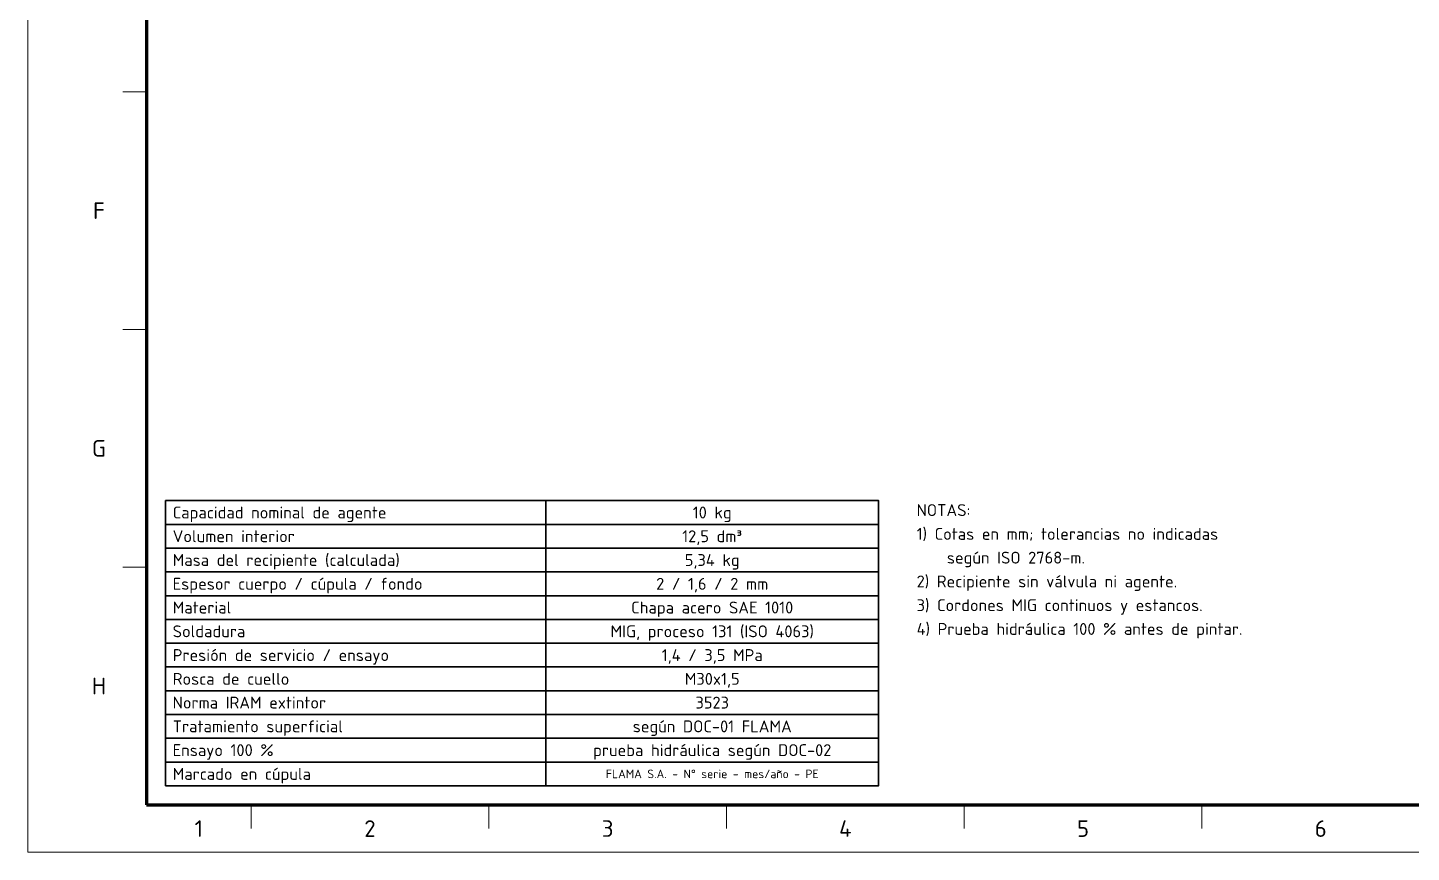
# Model space of a CAD drawing. Header units: millimetres. Extents: x 0 to 594, y 0 to 420.
# Drawn here: x 0 to 291.1, y 0 to 173.5 of the extents above; entities that cross this region are included whole.
import ezdxf
from ezdxf.enums import TextEntityAlignment as Align

# ---------------------------------------------------------------- set-up
doc = ezdxf.new("R2010")
doc.units = ezdxf.units.MM
for name, color, linetype, lineweight in [('06-TEXTO', 7, 'CONTINUOUS', 25), ('07-RECUADRO', 7, 'CONTINUOUS', 70), ('08-FINA', 5, 'CONTINUOUS', 18), ('10-ROTULO', 7, 'CONTINUOUS', 35)]:
    doc.layers.add(name, color=color, linetype=linetype, lineweight=lineweight)
doc.styles.add('ISO3098', font='isocpeur.ttf')

msp = doc.modelspace()

# ---------------------------------------------------------------- linework, layer by layer
at = {"layer": '07-RECUADRO'}
msp.add_lwpolyline([(25, 10), (584, 10), (584, 410), (25, 410)], close=True, dxfattribs=at)
at = {"layer": '08-FINA'}
for p, q in [((25, 160), (20, 160)), ((25, 110), (20, 110)), ((25, 60), (20, 60)), ((47, 10), (47, 5)), ((97, 10), (97, 5)), ((147, 10), (147, 5)), ((197, 10), (197, 5)), ((247, 10), (247, 5))]:
    msp.add_line(p, q, dxfattribs=at)
msp.add_lwpolyline([(0, 0), (594, 0), (594, 420), (0, 420)], close=True, dxfattribs=at)
at = {"layer": '10-ROTULO'}
for points in [[(29, 69), (109, 69), (109, 74), (29, 74)], [(109, 69), (179, 69), (179, 74), (109, 74)], [(29, 64), (109, 64), (109, 69), (29, 69)], [(109, 64), (179, 64), (179, 69), (109, 69)], [(29, 59), (109, 59), (109, 64), (29, 64)], [(109, 59), (179, 59), (179, 64), (109, 64)], [(29, 54), (109, 54), (109, 59), (29, 59)], [(109, 54), (179, 54), (179, 59), (109, 59)], [(29, 49), (109, 49), (109, 54), (29, 54)], [(109, 49), (179, 49), (179, 54), (109, 54)], [(29, 44), (109, 44), (109, 49), (29, 49)], [(109, 44), (179, 44), (179, 49), (109, 49)], [(29, 39), (109, 39), (109, 44), (29, 44)], [(109, 39), (179, 39), (179, 44), (109, 44)], [(29, 34), (109, 34), (109, 39), (29, 39)], [(109, 34), (179, 34), (179, 39), (109, 39)], [(29, 29), (109, 29), (109, 34), (29, 34)], [(109, 29), (179, 29), (179, 34), (109, 34)], [(29, 24), (109, 24), (109, 29), (29, 29)], [(109, 24), (179, 24), (179, 29), (109, 29)], [(29, 19), (109, 19), (109, 24), (29, 24)], [(109, 19), (179, 19), (179, 24), (109, 24)], [(29, 14), (109, 14), (109, 19), (29, 19)], [(109, 14), (179, 14), (179, 19), (109, 19)]]:
    msp.add_lwpolyline(points, close=True, dxfattribs=at)

# ---------------------------------------------------------------- texts
at = {"layer": '06-TEXTO', "style": 'ISO3098'}
for s, height, p in [('F', 3.5, (15, 135)), ('G', 3.5, (15, 85)), ('10 kg', 2.5, (144, 71.5)), ('12,5 dm³', 2.5, (144, 66.5)), ('5,34 kg', 2.5, (144, 61.5)), ('2 / 1,6 / 2 mm', 2.5, (144, 56.5)), ('Chapa acero SAE 1010', 2.5, (144, 51.5)), ('MIG, proceso 131 (ISO 4063)', 2.5, (144, 46.5)), ('1,4 / 3,5 MPa', 2.5, (144, 41.5)), ('H', 3.5, (15, 35)), ('M30x1,5', 2.5, (144, 36.5)), ('3523', 2.5, (144, 31.5)), ('según DOC-01 FLAMA', 2.5, (144, 26.5)), ('prueba hidráulica según DOC-02', 2.5, (144, 21.5)), ('FLAMA S.A. - N° serie - mes/año - PE', 1.8, (144, 16.5)), ('1', 3.5, (36, 5)), ('2', 3.5, (72, 5)), ('3', 3.5, (122, 5)), ('4', 3.5, (172, 5)), ('5', 3.5, (222, 5)), ('6', 3.5, (272, 5))]:
    msp.add_text(s, height=height, dxfattribs=at).set_placement(p, align=Align.MIDDLE_CENTER)
for s, p in [('NOTAS:', (187, 70)), ('1) Cotas en mm; tolerancias no indicadas', (187, 65)), ('    según ISO 2768-m.', (187, 60)), ('2) Recipiente sin válvula ni agente.', (187, 55)), ('3) Cordones MIG continuos y estancos.', (187, 50)), ('4) Prueba hidráulica 100 % antes de pintar.', (187, 45))]:
    msp.add_text(s, height=2.5, dxfattribs=at).set_placement(p, align=Align.BOTTOM_LEFT)
for s, p in [('Capacidad nominal de agente', (30.5, 71.5)), ('Volumen interior', (30.5, 66.5)), ('Masa del recipiente (calculada)', (30.5, 61.5)), ('Espesor cuerpo / cúpula / fondo', (30.5, 56.5)), ('Material', (30.5, 51.5)), ('Soldadura', (30.5, 46.5)), ('Presión de servicio / ensayo', (30.5, 41.5)), ('Rosca de cuello', (30.5, 36.5)), ('Norma IRAM extintor', (30.5, 31.5)), ('Tratamiento superficial', (30.5, 26.5)), ('Ensayo 100 %', (30.5, 21.5)), ('Marcado en cúpula', (30.5, 16.5))]:
    msp.add_text(s, height=2.5, dxfattribs=at).set_placement(p, align=Align.MIDDLE_LEFT)

doc.saveas('drawing.dxf')
